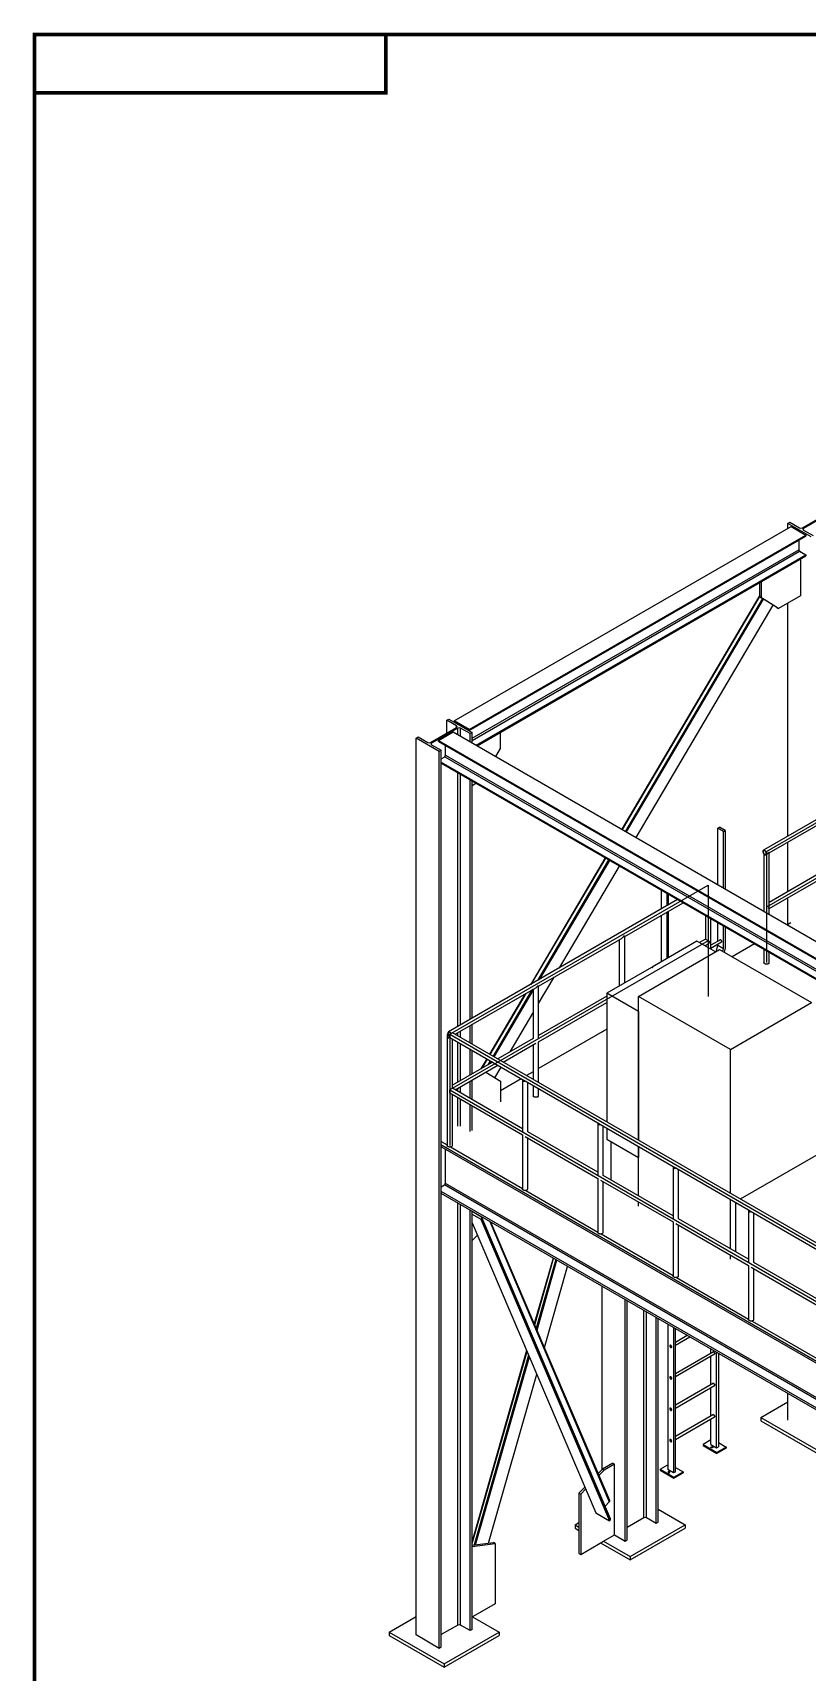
# Model space of a CAD drawing. Header units: inches. Extents: x 5 to 1254, y 17 to 852.
# Drawn here: x 39 to 278, y 346 to 852 of the extents above; entities that cross this region are included whole.
import ezdxf
from ezdxf.enums import TextEntityAlignment as Align

# ---------------------------------------------------------------- set-up
doc = ezdxf.new("R2010")
doc.units = ezdxf.units.IN
doc.header["$LTSCALE"] = 13.5
doc.header["$MEASUREMENT"] = 0
doc.layers.add('BORDER', color=7, linetype='Continuous')
doc.styles.add('BORDER2', font='ROMANS', dxfattribs={"width": 0.8, "height": 0.12})
doc.styles.add('ROMAND', font='romand.shx', dxfattribs={"height": 6.75})
doc.styles.add('ROMANS', font='romans.shx', dxfattribs={"height": 4.5})
doc.styles.add('USSLOGOBOLD', font='sanssb__.ttf')

# ---------------------------------------------------------------- blocks, each defined once
blk = doc.blocks.new('USS-GW_border')
at = {"layer": 'BORDER'}
blk.add_lwpolyline([(4.109, 23.645, 0.0313, 0.0313, 0), (4.109, 23.145, 0.0312, 0.0312, 0), (1.1, 23.145, 0, 0, 0)], format="xyseb", dxfattribs=at)
at = {"layer": 'BORDER', "const_width": 0.0309}
blk.add_lwpolyline([(1.1, 0.875), (34.636, 0.875), (34.636, 23.645), (1.1, 23.645), (1.1, 0.875)], dxfattribs=at)
at = {"layer": 'BORDER', "color": 4, "style": 'ROMAND', "flags": 8}
blk.add_attdef('UPPER_DWG_NO', text='', height=0.25, rotation=180, dxfattribs=at).set_placement((2.604, 23.395), align=Align.MIDDLE_CENTER)
at = {"layer": 'BORDER', "color": 4, "style": 'ROMANS', "width": 0.85, "flags": 8}
for tag, p in [('LINE_1', (29.668, 3.874)), ('LINE_2', (29.668, 3.568)), ('LINE_3', (29.668, 3.26)), ('LINE_4', (29.668, 2.953))]:
    blk.add_attdef(tag, p, '', height=0.188, dxfattribs=at)
at = {"layer": 'BORDER', "color": 6, "style": 'BORDER2', "flags": 12}
blk.add_attdef('PROJECT', text='', height=0.155, dxfattribs=at).set_placement((22.531, 2.741), align=Align.MIDDLE_LEFT)
at = {"layer": 'BORDER', "color": 3, "style": 'ROMANS', "width": 0.85}
for tag, p in [('7-LINE-TOP', (24.949, 2.761)), ('7-LINE', (24.949, 2.703)), ('7-LINE-BOT', (24.949, 2.642)), ('6-LINE-TOP', (24.949, 2.511)), ('6-LINE', (24.949, 2.453)), ('6-LINE-BOT', (24.949, 2.392)), ('5-LINE-TOP', (24.949, 2.261)), ('5-LINE', (24.949, 2.203)), ('5-LINE-BOT', (24.949, 2.142)), ('4-LINE-TOP', (24.949, 2.011)), ('4-LINE', (24.949, 1.953)), ('4-LINE-BOT', (24.949, 1.892)), ('3-LINE-TOP', (24.949, 1.761)), ('3-LINE', (24.949, 1.703)), ('3-LINE-BOT', (24.949, 1.642)), ('2-LINE-TOP', (24.949, 1.511)), ('2-LINE', (24.949, 1.453)), ('2-LINE-BOT', (24.949, 1.392)), ('1-LINE-TOP', (24.949, 1.261)), ('1-LINE', (24.949, 1.203)), ('1-LINE-BOT', (24.949, 1.142))]:
    blk.add_attdef(tag, p, '', height=0.0938, dxfattribs=at)
at = {"layer": 'BORDER', "color": 3, "style": 'ROMANS', "width": 0.674348}
for tag, p, p2 in [('7-DATE', (28.241, 2.703), (28.597, 2.703)), ('6-DATE', (28.241, 2.453), (28.597, 2.453)), ('5-DATE', (28.241, 2.203), (28.597, 2.203)), ('4-DATE', (28.241, 1.953), (28.597, 1.953)), ('3-DATE', (28.241, 1.703), (28.597, 1.703)), ('2-DATE', (28.241, 1.453), (28.597, 1.453)), ('1-DATE', (28.241, 1.203), (28.597, 1.203))]:
    blk.add_attdef(tag, text='', height=0.0938, dxfattribs=at).set_placement(p, p2, align=Align.FIT)
at = {"layer": 'BORDER', "color": 3, "style": 'ROMANS', "width": 0.85}
for tag, p in [('7-BY', (28.824, 2.75)), ('7-CHK', (29.261, 2.75)), ('6-BY', (28.824, 2.5)), ('6-CHK', (29.261, 2.5)), ('5-BY', (28.824, 2.25)), ('5-CHK', (29.261, 2.25)), ('4-BY', (28.824, 2)), ('4-CHK', (29.261, 2)), ('3-BY', (28.824, 1.75)), ('3-CHK', (29.261, 1.75)), ('2-BY', (28.824, 1.5)), ('2-CHK', (29.261, 1.5)), ('1-BY', (28.824, 1.25)), ('1-CHK', (29.261, 1.25))]:
    blk.add_attdef(tag, text='', height=0.0938, dxfattribs=at).set_placement(p, align=Align.MIDDLE_CENTER)
at = {"layer": 'BORDER', "color": 5, "style": 'USSLOGOBOLD', "width": 0.85}
blk.add_attdef('USS_FACILITY', (31.141, 2.482), '', height=0.259, dxfattribs=at)
at = {"layer": 'BORDER', "color": 6, "style": 'ROMANS', "width": 0.85, "flags": 8}
for tag, p in [('DRAWN', (29.949, 1.452)), ('CHECK', (31.699, 1.452)), ('SCALE', (33.828, 1.452)), ('PROJ', (31.073, 1.172)), ('JOB', (30.901, 0.922))]:
    blk.add_attdef(tag, text='', height=0.156, dxfattribs=at).set_placement(p, align=Align.CENTER)
at = {"layer": 'BORDER', "color": 6, "style": 'ROMANS', "flags": 8}
for tag, width, p, p2 in [('DDATE', 1.134638, (30.427, 1.452), (31.212, 1.452)), ('CDATE', 1.112721, (32.177, 1.452), (32.947, 1.452)), ('SCALEFIT', 1.513739, (33.059, 1.453), (34.591, 1.453))]:
    blk.add_attdef(tag, text='', height=0.156, dxfattribs=dict(at, width=width)).set_placement(p, p2, align=Align.FIT)
at = {"layer": 'BORDER', "color": 4, "style": 'ROMAND', "flags": 8}
blk.add_attdef('LOWER_DWG_NO', text='', height=0.25, dxfattribs=at).set_placement((33.141, 1.125), align=Align.MIDDLE_CENTER)
at = {"layer": 'BORDER', "color": 6, "style": 'ROMANS', "width": 0.85, "flags": 8}
blk.add_attdef('DIV', text='', height=0.188, dxfattribs=at).set_placement((34.574, 0.687), align=Align.MIDDLE_CENTER)

msp = doc.modelspace()

# ---------------------------------------------------------------- linework, layer by layer
at = {"color": 7, "linetype": 'Continuous', "lineweight": 25}
for p, q in [((276.46, 699.06), (284.52, 703.71)), ((284.88, 703.5), (276.82, 698.85)), ((169.06, 639.5), (272.96, 699.48)), ((272.03, 700.43), (272.63, 700.78)), ((279.19, 696.29), (272.03, 700.43)), ((272.03, 698.94), (272.03, 700.43)), ((272.63, 700.78), (275.61, 699.06)), ((272.96, 699.48), (277.55, 696.83)), ((276.82, 698.36), (276.82, 698.85)), ((276.82, 698.36), (279.79, 696.64)), ((173.65, 636.85), (277.55, 696.83)), ((173.65, 636.52), (277.55, 696.5)), ((275.34, 695.23), (275.34, 692.28)), ((277.55, 696.83), (277.55, 696.5)), ((174.58, 634.12), (275.34, 692.28)), ((174.58, 633.47), (275.62, 691.8)), ((175.86, 631.98), (277.55, 690.68)), ((176.14, 631.81), (277.55, 690.36)), ((275.44, 691.98), (275.87, 691.73)), ((275.62, 691.8), (277.55, 690.68)), ((275.8, 691.69), (275.87, 691.73)), ((275.87, 691.73), (275.87, 691.65)), ((275.87, 689.39), (275.87, 678.06)), ((277.55, 690.68), (277.55, 690.36)), ((263.32, 678.32), (220.78, 606.05)), ((220.96, 605.94), (263.32, 677.91)), ((263.32, 677.75), (263.32, 682.14)), ((263.85, 677.44), (263.85, 682.45)), ((275.87, 678.06), (269.15, 674.18)), ((264.14, 677.24), (221.86, 605.42)), ((222.05, 605.31), (264.32, 677.13)), ((222.22, 605.21), (264.5, 677.03)), ((225.22, 603.48), (267.45, 675.21)), ((263.32, 677.75), (263.85, 677.44)), ((268.62, 674.48), (263.32, 677.75)), ((269.15, 674.18), (263.85, 677.44)), ((268.62, 674.48), (269.15, 674.18)), ((272.03, 603.98), (272.03, 675.84)), ((161.73, 632.83), (169.79, 637.48)), ((166.81, 639.69), (167.42, 640.04)), ((169.79, 637.97), (166.81, 639.69)), ((166.81, 635.76), (166.81, 639.69)), ((167.42, 640.04), (174.58, 635.91)), ((173.65, 636.85), (169.06, 639.5)), ((169.06, 639.5), (169.06, 639.18)), ((169.06, 639.18), (170.98, 638.06)), ((169.79, 637.48), (169.79, 637.97)), ((171.65, 637.6), (171.72, 637.64)), ((171.72, 637.64), (173.65, 636.52)), ((157.3, 634.2), (157.9, 634.55)), ((157.3, 357.46), (157.3, 634.2)), ((164.46, 630.06), (157.3, 634.2)), ((157.9, 634.55), (160.88, 632.83)), ((170.15, 637.27), (162.09, 632.62)), ((162.09, 632.13), (162.09, 632.62)), ((164.18, 633.42), (168.77, 636.07)), ((164.18, 633.09), (164.18, 633.42)), ((164.18, 633.42), (426.15, 482.18)), ((164.18, 633.09), (426.15, 481.86)), ((168.77, 636.07), (430.75, 484.83)), ((170.15, 635.27), (170.15, 637.27)), ((173.98, 635.56), (171, 637.27)), ((171, 634.78), (171, 637.27)), ((173.65, 636.52), (173.65, 636.85)), ((174.58, 635.91), (173.98, 635.56)), ((173.98, 633.06), (173.98, 635.56)), ((174.58, 632.71), (174.58, 635.91)), ((183.29, 630.93), (183.29, 635.94)), ((162.09, 632.13), (165.07, 630.41)), ((165.07, 630.41), (164.46, 630.06)), ((164.46, 353.33), (164.46, 630.06)), ((165.07, 353.68), (165.07, 630.41)), ((165.07, 627.78), (166.11, 628.38)), ((166.11, 628.38), (420.34, 481.61)), ((166.39, 628.87), (166.39, 631.82)), ((166.39, 628.87), (420.34, 482.27)), ((181.9, 628.49), (183.29, 630.93)), ((165.07, 626.76), (420.34, 479.39)), ((165.07, 626.43), (420.34, 479.06)), ((170.15, 545.17), (170.15, 623.49)), ((171, 545.66), (171, 623)), ((308.96, 625.3), (264.43, 599.59)), ((173.98, 547.38), (173.98, 621.29)), ((174.58, 547.72), (174.58, 620.94)), ((174.58, 619.58), (175.76, 620.26)), ((266.26, 598.73), (289.42, 612.1)), ((250.38, 606.39), (250.89, 606.69)), ((252.15, 605.37), (250.38, 606.39)), ((250.38, 588.96), (250.38, 606.39)), ((252.66, 605.67), (250.89, 606.69)), ((252.15, 605.37), (252.66, 605.67)), ((252.15, 587.94), (252.15, 605.37)), ((252.66, 605.67), (252.66, 587.64)), ((272.03, 586.83), (272.03, 602.06)), ((215.6, 597.26), (192.56, 558.1)), ((192.93, 558.31), (215.79, 597.15)), ((264.6, 598.4), (264.6, 580.75)), ((264.6, 598.4), (264.6, 580.75)), ((265.26, 598.15), (265.43, 598.25)), ((266.26, 582.54), (266.26, 598.73)), ((266.26, 582.54), (266.26, 598.73)), ((216.69, 596.63), (194.76, 559.37)), ((195.13, 559.59), (216.87, 596.52)), ((195.49, 559.8), (217.05, 596.42)), ((201.58, 563.31), (220.05, 594.69)), ((288.59, 596.39), (266.26, 583.5)), ((266.26, 581.58), (289.42, 594.95)), ((232.86, 587.29), (232.86, 581.37)), ((237.99, 584.33), (167.27, 543.5)), ((221.65, 572.98), (239.65, 583.37)), ((234.63, 586.27), (234.63, 582.39)), ((235.14, 582.68), (235.14, 585.98)), ((272.03, 576.61), (272.03, 584.91)), ((232.86, 579.45), (232.86, 565.12)), ((234.63, 580.47), (234.63, 566.15)), ((235.14, 566.44), (235.14, 580.77)), ((246.56, 579.38), (246.56, 572.13)), ((248.22, 569.06), (248.22, 578.42)), ((250.38, 571.51), (250.38, 577.18)), ((266.26, 579.79), (266.26, 581.58)), ((266.26, 579.79), (266.26, 581.58)), ((272.92, 577.13), (271.9, 576.54)), ((195.08, 557.64), (220.82, 572.5)), ((219.99, 572.02), (219.99, 557.7)), ((221.65, 558.66), (221.65, 572.98)), ((246.56, 572.13), (244.74, 571.08)), ((251.16, 571.96), (248.22, 570.27)), ((252.15, 569.19), (252.15, 576.16)), ((252.66, 575.86), (252.66, 569.44)), ((225.86, 554.49), (250.91, 568.96)), ((243.95, 571.53), (230.1, 563.53)), ((249.66, 568.23), (243.95, 571.53)), ((246.4, 570.12), (247.39, 570.69)), ((246.56, 570.21), (246.56, 570.02)), ((248.22, 569.4), (251.53, 571.31)), ((249.86, 568.35), (250.38, 570.21)), ((250.38, 570.21), (250.38, 570.65)), ((252.15, 569.19), (250.38, 570.21)), ((250.91, 568.96), (279.31, 552.57)), ((251.92, 568.38), (252.15, 569.19)), ((252.66, 569.44), (252.31, 568.15)), ((261.7, 570.65), (254.84, 566.69)), ((264.6, 568.97), (264.6, 564.92)), ((264.6, 568.97), (264.6, 564.92)), ((266.26, 564.92), (266.26, 568.01)), ((266.26, 564.92), (266.26, 568.01)), ((229.96, 563.45), (216.11, 555.46)), ((230.24, 563.29), (229.96, 563.45)), ((230.38, 563.37), (230.1, 563.53)), ((230.1, 563.53), (230.1, 563.37)), ((230.24, 563.29), (230.38, 563.37)), ((169.34, 542.78), (194.25, 557.16)), ((193.05, 556.47), (181.03, 536.04)), ((181.21, 535.93), (193.42, 556.68)), ((193.42, 556.68), (193.42, 541.45)), ((195.08, 552.27), (199.87, 560.41)), ((195.08, 541.45), (195.08, 557.64)), ((190.85, 555.2), (179.94, 536.67)), ((180.12, 536.56), (191.22, 555.41)), ((181.39, 535.83), (193.42, 556.28)), ((216.11, 554.55), (195.08, 542.41)), ((195.08, 540.5), (216.11, 552.64)), ((225.86, 549.83), (216.11, 555.46)), ((216.11, 555.46), (216.11, 515.78)), ((254.25, 538.1), (225.86, 554.49)), ((225.86, 510.16), (225.86, 554.49)), ((254.25, 538.1), (279.31, 552.57)), ((186.29, 537.34), (193.42, 549.45)), ((225.86, 549.83), (225.86, 510.16)), ((166.85, 542.3), (166.85, 508.49)), ((166.85, 542.3), (166.85, 508.49)), ((167.68, 541.83), (167.68, 542.78)), ((167.68, 541.83), (190.11, 528.88)), ((420.34, 397.88), (168.51, 543.26)), ((168.51, 526.12), (168.51, 541.35)), ((168.51, 526.12), (168.51, 541.35)), ((170.15, 542.32), (170.15, 543.25)), ((171, 541.83), (171, 543.74)), ((173.98, 540.11), (173.98, 545.46)), ((174.58, 539.76), (174.58, 545.81)), ((193.42, 541.45), (182.53, 535.17)), ((216.11, 544.33), (195.08, 532.19)), ((214.66, 543.51), (215.27, 543.86)), ((214.68, 543.5), (214.66, 543.51)), ((214.66, 543.49), (214.66, 543.51)), ((215.27, 543.86), (215.28, 543.85)), ((170.15, 528.02), (170.15, 540.4)), ((171, 528.51), (171, 539.91)), ((173.98, 530.23), (173.98, 538.19)), ((174.58, 530.58), (174.58, 537.84)), ((184.19, 534.21), (194.25, 540.02)), ((193.42, 539.54), (193.42, 528.88)), ((195.08, 527.92), (195.08, 540.5)), ((254.25, 493.77), (254.25, 538.1)), ((180.87, 534.21), (168.51, 527.07)), ((169.34, 525.64), (182.53, 533.25)), ((179.1, 535.24), (177.27, 532.13)), ((177.64, 532.34), (179.28, 535.13)), ((180.18, 534.61), (179.47, 533.4)), ((179.84, 533.61), (180.37, 534.5)), ((180.2, 533.82), (180.54, 534.4)), ((181.59, 529.35), (183.54, 532.67)), ((184.39, 534.1), (184.58, 534.43)), ((193.42, 531.23), (191.39, 530.06)), ((190.11, 513.65), (168.51, 526.12)), ((170.15, 525.17), (170.15, 526.1)), ((171, 524.68), (171, 526.59)), ((173.98, 522.96), (173.98, 528.31)), ((174.58, 522.61), (174.58, 528.66)), ((178.78, 531.08), (183.29, 528.3)), ((189.73, 529.1), (183.29, 525.38)), ((183.29, 528.3), (183.29, 521.98)), ((190.11, 528.88), (190.11, 512.69)), ((190.11, 528.88), (190.94, 528.4)), ((190.94, 528.4), (213.36, 515.45)), ((191.77, 512.69), (191.77, 527.92)), ((193.42, 526.97), (193.42, 523.83)), ((167.68, 524.68), (167.68, 525.64)), ((167.68, 524.68), (190.11, 511.73)), ((168.51, 508.49), (168.51, 524.2)), ((168.51, 508.49), (168.51, 524.2)), ((170.15, 514.49), (170.15, 523.25)), ((171, 514.49), (171, 522.76)), ((173.98, 512.77), (173.98, 521.04)), ((195.08, 523.83), (195.08, 526.01)), ((174.58, 513.12), (174.58, 520.7)), ((190.11, 511.73), (190.11, 495.06)), ((190.94, 511.25), (213.36, 498.31)), ((213.36, 500.22), (191.77, 512.69)), ((213.36, 515.45), (213.36, 499.27)), ((213.36, 515.45), (214.19, 514.97)), ((214.19, 514.97), (236.62, 502.03)), ((215.02, 499.27), (215.02, 514.5)), ((216.11, 513.87), (216.11, 510.45)), ((165.07, 509.67), (166.85, 508.64)), ((165.07, 508.65), (420.34, 361.29)), ((420.34, 361.29), (165.07, 508.65)), ((420.34, 360.67), (165.07, 508.04)), ((166.32, 496.8), (166.32, 507.32)), ((167.92, 508.03), (190.11, 495.22)), ((191.77, 495.06), (191.77, 510.77)), ((216.11, 510.45), (225.86, 504.83)), ((217.51, 497.83), (217.51, 509.65)), ((225.86, 508.24), (225.86, 504.83)), ((225.86, 493.01), (225.86, 508.24)), ((257.34, 491.98), (284, 507.37)), ((236.62, 502.03), (236.62, 485.84)), ((236.62, 502.03), (237.45, 501.55)), ((237.45, 501.55), (259.87, 488.6)), ((238.28, 485.84), (238.28, 501.07)), ((165.07, 495.76), (166.03, 496.31)), ((420.34, 349.5), (166.03, 496.31)), ((420.34, 350.16), (166.32, 496.8)), ((213.36, 498.31), (213.36, 481.64)), ((214.19, 497.83), (236.62, 484.88)), ((236.62, 486.8), (215.02, 499.27)), ((215.02, 481.64), (215.02, 497.35)), ((420.34, 346.91), (165.07, 494.28)), ((420.34, 346.3), (165.07, 493.67)), ((170.15, 360.54), (170.15, 490.74)), ((191.17, 494.6), (213.36, 481.79)), ((225.86, 489.77), (225.86, 491.09)), ((254.25, 476.62), (254.25, 491.85)), ((255.92, 475.65), (255.92, 490.89)), ((171, 360.54), (171, 490.25)), ((173.98, 358.82), (173.98, 488.53)), ((174.58, 359.17), (174.58, 488.18)), ((177.45, 486.42), (174.58, 488.08)), ((174.58, 487.28), (177.31, 485.71)), ((177.31, 485.71), (177.47, 485.88)), ((177.31, 485.71), (217.01, 392.7)), ((177.47, 485.88), (217.17, 392.87)), ((217.28, 393.27), (177.58, 486.28)), ((259.87, 473.37), (238.28, 485.84)), ((259.87, 488.6), (259.87, 472.42)), ((259.87, 488.6), (260.7, 488.12)), ((260.7, 488.12), (283.13, 475.18)), ((261.53, 472.42), (261.53, 487.65)), ((174.58, 484.6), (212.77, 395.15)), ((174.58, 479.16), (176.19, 480.82)), ((180, 485.05), (216.91, 398.59)), ((217.02, 398.99), (180.37, 484.84)), ((214.43, 481.18), (236.62, 468.37)), ((236.62, 484.88), (236.62, 468.21)), ((237.45, 484.4), (259.87, 471.46)), ((238.28, 468.21), (238.28, 483.92)), ((199.56, 473.76), (193.76, 453.47)), ((193.88, 453.19), (199.73, 473.66)), ((200.41, 473.27), (194.35, 452.08)), ((194.48, 451.8), (200.59, 473.17)), ((194.6, 451.51), (200.76, 473.06)), ((196.88, 446.16), (204.03, 471.18)), ((254.25, 473.38), (254.25, 474.7)), ((259.87, 471.46), (259.87, 454.79)), ((260.7, 470.98), (283.13, 458.03)), ((283.13, 459.95), (261.53, 472.42)), ((261.53, 454.79), (261.53, 470.5)), ((237.68, 467.75), (259.87, 454.94)), ((214.66, 408.53), (214.66, 465.04)), ((221.83, 386.44), (221.83, 460.9)), ((222.43, 386.79), (222.43, 460.56)), ((227.51, 393.66), (227.51, 457.62)), ((228.36, 393.66), (228.36, 457.13)), ((231.34, 391.94), (231.34, 455.41)), ((231.94, 392.29), (231.94, 455.06)), ((234.98, 453.31), (234.98, 408.55)), ((236.75, 452.29), (236.75, 407.53)), ((237.28, 407.83), (237.28, 451.98)), ((260.94, 454.33), (283.13, 441.52)), ((191.4, 445.21), (174.58, 386.4)), ((235.76, 446.84), (235.68, 446.8)), ((236.05, 446.15), (236.13, 446.19)), ((240.97, 449.85), (237.28, 447.72)), ((237.28, 446.86), (241.72, 449.42)), ((248.24, 444.36), (248.24, 445.66)), ((174.58, 385.7), (191.52, 444.93)), ((191.99, 443.82), (175.24, 385.24)), ((175.45, 385.27), (192.11, 443.53)), ((175.66, 385.29), (192.24, 443.25)), ((249.02, 444.81), (237.28, 438.04)), ((237.28, 437.17), (249.39, 444.16)), ((248.24, 434.68), (248.24, 443.5)), ((250.01, 415.18), (250.01, 444.63)), ((250.54, 444.33), (250.54, 415.49)), ((179.62, 385.79), (194.52, 437.9)), ((235.76, 437.16), (235.68, 437.11)), ((236.05, 436.46), (236.13, 436.51)), ((249.02, 435.12), (237.28, 428.35)), ((237.28, 427.48), (249.39, 434.47)), ((248.24, 424.99), (248.24, 433.81)), ((272.03, 423.69), (272.03, 431.92)), ((235.76, 427.47), (235.68, 427.43)), ((236.05, 426.78), (236.13, 426.82)), ((249.02, 425.44), (237.28, 418.66)), ((263.7, 424.55), (272.03, 429.36)), ((237.28, 417.8), (249.39, 424.79)), ((248.24, 416.2), (248.24, 424.13)), ((263.7, 424.55), (263.7, 423.53)), ((263.7, 424.55), (280.67, 414.75)), ((263.7, 423.53), (280.67, 413.73)), ((235.76, 417.78), (235.68, 417.74)), ((236.05, 417.09), (236.13, 417.14)), ((248.24, 417.63), (245.85, 416.25)), ((245.85, 416.25), (245.85, 415.94)), ((245.85, 416.25), (250.1, 413.8)), ((245.85, 415.94), (250.1, 413.5)), ((248.24, 416.2), (250.01, 415.18)), ((250.01, 415.18), (250.54, 415.49)), ((252.93, 415.43), (250.1, 413.8)), ((252.93, 415.13), (250.1, 413.5)), ((250.54, 416.81), (252.93, 415.43)), ((252.93, 415.43), (252.93, 415.13)), ((217.98, 410.51), (214.8, 408.67)), ((218.51, 410.2), (215.33, 408.36)), ((217.98, 410.51), (218.51, 410.2)), ((218.51, 388.36), (218.51, 410.2)), ((232.6, 408.6), (234.98, 409.97)), ((250.1, 413.8), (250.1, 413.5)), ((214.8, 408.67), (213.47, 407.3)), ((215.33, 408.36), (213.72, 406.71)), ((214.8, 408.67), (215.33, 408.36)), ((232.6, 408.6), (236.84, 406.15)), ((232.6, 408.6), (232.6, 408.29)), ((232.6, 408.29), (236.84, 405.84)), ((236.75, 407.53), (234.98, 408.55)), ((237.28, 407.83), (236.75, 407.53)), ((236.84, 406.15), (239.67, 407.78)), ((236.84, 405.84), (239.67, 407.47)), ((236.84, 406.15), (236.84, 405.84)), ((237.28, 409.16), (239.67, 407.78)), ((239.67, 407.78), (239.67, 407.47)), ((209.37, 403.1), (207.55, 401.22)), ((207.55, 401.22), (208.08, 400.91)), ((207.55, 401.22), (207.55, 382.64)), ((209.63, 402.51), (208.08, 400.91)), ((208.08, 400.91), (208.08, 382.34)), ((212.77, 395.15), (217.01, 392.7)), ((215.59, 397.22), (216.91, 398.59)), ((231.94, 396.24), (240.27, 391.43)), ((206.33, 391.43), (207.55, 392.14)), ((206.33, 391.43), (206.33, 390.41)), ((206.33, 391.43), (207.55, 390.73)), ((206.33, 390.41), (207.55, 389.71)), ((217.01, 392.7), (217.17, 392.87)), ((222.43, 390.72), (227.51, 393.66)), ((223.3, 381.64), (240.27, 391.43)), ((223.3, 380.62), (240.27, 390.41)), ((228.36, 393.66), (231.34, 391.94)), ((231.34, 391.94), (231.94, 392.29)), ((240.27, 391.43), (240.27, 390.41)), ((174.58, 385.16), (181.16, 385.99)), ((174.58, 384.78), (181.69, 385.68)), ((181.69, 385.68), (181.16, 385.99)), ((181.69, 385.68), (181.69, 367.11)), ((208.08, 382.34), (215.08, 386.38)), ((214.2, 385.87), (223.3, 380.62)), ((215.08, 386.38), (218.51, 388.36)), ((215.08, 386.38), (223.3, 381.64)), ((218.51, 388.36), (221.83, 386.44)), ((221.83, 386.44), (222.43, 386.79)), ((207.55, 382.64), (208.08, 382.34)), ((223.3, 381.64), (223.3, 380.62)), ((181.69, 367.11), (174.69, 363.06)), ((148.97, 358.32), (157.3, 363.13)), ((170.15, 360.54), (165.07, 357.61)), ((173.98, 358.82), (171, 360.54)), ((174.58, 359.17), (173.98, 358.82)), ((174.69, 363.06), (174.58, 363)), ((174.69, 363.06), (182.91, 358.32)), ((148.97, 358.32), (148.97, 357.3)), ((148.97, 358.32), (165.94, 348.52)), ((148.97, 357.3), (165.94, 347.5)), ((164.46, 353.33), (157.3, 357.46)), ((165.94, 348.52), (182.91, 358.32)), ((165.94, 347.5), (182.91, 357.3)), ((182.91, 358.32), (182.91, 357.3)), ((165.07, 353.68), (164.46, 353.33)), ((165.94, 348.52), (165.94, 347.5))]:
    msp.add_line(p, q, dxfattribs=at)
at = {"color": 7, "linetype": 'Continuous'}
for p, q in [((265.43, 599.21), (337.4, 640.76)), ((337.4, 623.61), (265.43, 582.06)), ((265.43, 599.21), (265.43, 564.92)), ((167.68, 542.78), (247.39, 588.8)), ((247.39, 588.8), (247.39, 554.5)), ((247.39, 571.65), (167.68, 525.64)), ((167.68, 542.78), (423.56, 395.07)), ((167.68, 542.78), (167.68, 508.49)), ((167.68, 525.64), (423.56, 377.92))]:
    msp.add_line(p, q, dxfattribs=at)
at = {"color": 7, "linetype": 'Continuous', "lineweight": 25, "flags": 128}
for points in [[(264.84, 598.19), (264.92, 598.16), (264.99, 598.13), (265.07, 598.12), (265.13, 598.12), (265.2, 598.13), (265.26, 598.15), (265.31, 598.19), (265.35, 598.24), (265.38, 598.3), (265.41, 598.37), (265.42, 598.45), (265.43, 598.53), (265.42, 598.62), (265.41, 598.72), (265.38, 598.82), (265.35, 598.92), (265.31, 599.02), (265.26, 599.11), (265.2, 599.2), (265.13, 599.29), (265.07, 599.37), (264.99, 599.44), (264.92, 599.5), (264.84, 599.55), (264.76, 599.59), (264.69, 599.61), (264.62, 599.63), (264.55, 599.63), (264.48, 599.62), (264.43, 599.59), (264.38, 599.55), (264.33, 599.5), (264.3, 599.44), (264.27, 599.37), (264.26, 599.3), (264.25, 599.21), (264.26, 599.12), (264.27, 599.02), (264.3, 598.93), (264.33, 598.83), (264.38, 598.73), (264.43, 598.63), (264.48, 598.54), (264.55, 598.45), (264.62, 598.38), (264.69, 598.3), (264.76, 598.24), (264.84, 598.19)], [(264.84, 598.31), (264.91, 598.27), (264.98, 598.25), (265.04, 598.24), (265.1, 598.25), (265.16, 598.26), (265.21, 598.29), (265.25, 598.33), (265.28, 598.38), (265.31, 598.44), (265.32, 598.51), (265.33, 598.59), (265.32, 598.67), (265.31, 598.76), (265.28, 598.85), (265.25, 598.94), (265.21, 599.03), (265.16, 599.11), (265.1, 599.19), (265.04, 599.27), (264.98, 599.33), (264.91, 599.39), (264.84, 599.43), (264.77, 599.47), (264.7, 599.49), (264.64, 599.5), (264.58, 599.5), (264.52, 599.48), (264.47, 599.45), (264.43, 599.41), (264.4, 599.36), (264.37, 599.3), (264.36, 599.23), (264.35, 599.15), (264.36, 599.07), (264.37, 598.98), (264.4, 598.89), (264.43, 598.8), (264.47, 598.72), (264.52, 598.63), (264.58, 598.55), (264.64, 598.48), (264.7, 598.41), (264.77, 598.35), (264.84, 598.31)], [(251.26, 571.92), (251.32, 571.88), (251.37, 571.84), (251.42, 571.78), (251.46, 571.72), (251.49, 571.66), (251.52, 571.59), (251.54, 571.52), (251.55, 571.45), (251.55, 571.39), (251.54, 571.34), (251.52, 571.29), (251.49, 571.26), (251.46, 571.23), (251.42, 571.22), (251.37, 571.22)], [(266.01, 564.58), (265.93, 564.54), (265.84, 564.5), (265.75, 564.47), (265.64, 564.45), (265.54, 564.44), (265.43, 564.44), (265.32, 564.44), (265.21, 564.45), (265.11, 564.47), (265.01, 564.5), (264.92, 564.54), (264.84, 564.58), (264.77, 564.62), (264.71, 564.68), (264.66, 564.73), (264.63, 564.79), (264.6, 564.85), (264.6, 564.92)], [(266.01, 564.58), (265.93, 564.54), (265.84, 564.5), (265.75, 564.47), (265.64, 564.45), (265.54, 564.44), (265.43, 564.44), (265.32, 564.44), (265.21, 564.45), (265.11, 564.47), (265.01, 564.5), (264.92, 564.54), (264.84, 564.58), (264.77, 564.62), (264.71, 564.68), (264.66, 564.73), (264.63, 564.79), (264.6, 564.85), (264.6, 564.92)], [(168.1, 543.02), (168.04, 543.11), (167.98, 543.2), (167.91, 543.28), (167.83, 543.35), (167.76, 543.41), (167.68, 543.46), (167.61, 543.5), (167.53, 543.53), (167.46, 543.54), (167.39, 543.54), (167.33, 543.53), (167.27, 543.5), (167.22, 543.46), (167.17, 543.42), (167.14, 543.36), (167.12, 543.29), (167.1, 543.21), (167.1, 543.12), (167.1, 543.03), (167.12, 542.94), (167.14, 542.84), (167.17, 542.74), (167.22, 542.64), (167.27, 542.54), (167.33, 542.45), (167.39, 542.37), (167.46, 542.29), (167.53, 542.22), (167.61, 542.16), (167.68, 542.11)], [(168.03, 542.98), (168, 543.02), (167.95, 543.11), (167.89, 543.18), (167.82, 543.24), (167.75, 543.3), (167.68, 543.35), (167.61, 543.38), (167.55, 543.4), (167.48, 543.41), (167.42, 543.41), (167.36, 543.39), (167.31, 543.37), (167.27, 543.33), (167.24, 543.27), (167.21, 543.21), (167.2, 543.14), (167.2, 543.07), (167.2, 542.98), (167.21, 542.9), (167.24, 542.81), (167.27, 542.72), (167.31, 542.63), (167.36, 542.54), (167.42, 542.46), (167.48, 542.39), (167.55, 542.32), (167.61, 542.27), (167.68, 542.22)], [(194.84, 523.49), (194.76, 523.45), (194.67, 523.41), (194.57, 523.38), (194.47, 523.36), (194.36, 523.35), (194.25, 523.35), (194.14, 523.35), (194.04, 523.36), (193.94, 523.38), (193.84, 523.41), (193.75, 523.45), (193.67, 523.49), (193.59, 523.54), (193.53, 523.59), (193.49, 523.64), (193.45, 523.7), (193.43, 523.76), (193.42, 523.83)], [(168.27, 508.15), (168.19, 508.11), (168.1, 508.07), (168, 508.05), (167.9, 508.03), (167.79, 508.01), (167.68, 508.01), (167.57, 508.01), (167.47, 508.03), (167.37, 508.05), (167.27, 508.07), (167.18, 508.11), (167.1, 508.15), (167.02, 508.2), (166.96, 508.25), (166.92, 508.31), (166.88, 508.36), (166.86, 508.43), (166.85, 508.49)], [(168.27, 508.15), (168.19, 508.11), (168.1, 508.07), (168, 508.05), (167.9, 508.03), (167.79, 508.01), (167.68, 508.01), (167.57, 508.01), (167.47, 508.03), (167.37, 508.05), (167.27, 508.07), (167.18, 508.11), (167.1, 508.15), (167.02, 508.2), (166.96, 508.25), (166.92, 508.31), (166.88, 508.36), (166.86, 508.43), (166.85, 508.49)], [(191.53, 494.72), (191.44, 494.68), (191.35, 494.65), (191.26, 494.62), (191.15, 494.6), (191.05, 494.59), (190.94, 494.58), (190.83, 494.59), (190.72, 494.6), (190.62, 494.62), (190.52, 494.65), (190.43, 494.68), (190.35, 494.72), (190.28, 494.77), (190.22, 494.82), (190.17, 494.88), (190.14, 494.94), (190.12, 495), (190.11, 495.06)], [(214.78, 481.3), (214.7, 481.26), (214.61, 481.22), (214.51, 481.2), (214.41, 481.18), (214.3, 481.16), (214.19, 481.16), (214.09, 481.16), (213.98, 481.18), (213.88, 481.2), (213.78, 481.22), (213.69, 481.26), (213.61, 481.3), (213.54, 481.35), (213.48, 481.4), (213.43, 481.46), (213.39, 481.51), (213.37, 481.58), (213.36, 481.64)], [(238.04, 467.87), (237.95, 467.83), (237.86, 467.8), (237.77, 467.77), (237.66, 467.75), (237.56, 467.74), (237.45, 467.73), (237.34, 467.74), (237.23, 467.75), (237.13, 467.77), (237.03, 467.8), (236.94, 467.83), (236.86, 467.87), (236.79, 467.92), (236.73, 467.97), (236.68, 468.03), (236.65, 468.09), (236.63, 468.15), (236.62, 468.21)], [(261.29, 454.45), (261.21, 454.41), (261.12, 454.37), (261.02, 454.35), (260.92, 454.33), (260.81, 454.31), (260.7, 454.31), (260.6, 454.31), (260.49, 454.33), (260.39, 454.35), (260.29, 454.37), (260.2, 454.41), (260.12, 454.45), (260.05, 454.5), (259.99, 454.55), (259.94, 454.61), (259.9, 454.66), (259.88, 454.73), (259.87, 454.79)], [(236.15, 446.31), (236.15, 446.37), (236.13, 446.44), (236.11, 446.51), (236.08, 446.57), (236.04, 446.64), (235.99, 446.69), (235.95, 446.75), (235.89, 446.79), (235.84, 446.82), (235.79, 446.84), (235.74, 446.84), (235.69, 446.84), (235.65, 446.82), (235.62, 446.79), (235.6, 446.75), (235.58, 446.7), (235.58, 446.64), (235.58, 446.57), (235.6, 446.51), (235.62, 446.44), (235.65, 446.37), (235.69, 446.31), (235.74, 446.25), (235.79, 446.2), (235.84, 446.16), (235.89, 446.13), (235.95, 446.11), (235.99, 446.1), (236.04, 446.11), (236.08, 446.13), (236.11, 446.16), (236.13, 446.2), (236.15, 446.25), (236.15, 446.31)], [(236.13, 446.32), (236.13, 446.38), (236.11, 446.45), (236.09, 446.51), (236.05, 446.58), (236.01, 446.64), (235.97, 446.7), (235.92, 446.74), (235.87, 446.78), (235.81, 446.8), (235.76, 446.81), (235.72, 446.81), (235.68, 446.8), (235.65, 446.77), (235.62, 446.73), (235.61, 446.68), (235.6, 446.62), (235.61, 446.56), (235.62, 446.5), (235.65, 446.43), (235.68, 446.36), (235.72, 446.3), (235.76, 446.25), (235.81, 446.2), (235.87, 446.17), (235.92, 446.14), (235.97, 446.13), (236.01, 446.13), (236.05, 446.15), (236.09, 446.17), (236.11, 446.21), (236.13, 446.26), (236.13, 446.32)], [(248.86, 444.72), (248.88, 444.76), (248.91, 444.79), (248.95, 444.8), (249, 444.81), (249.05, 444.8), (249.1, 444.79), (249.15, 444.76), (249.2, 444.71), (249.25, 444.66), (249.3, 444.6), (249.34, 444.54), (249.37, 444.47), (249.39, 444.41), (249.41, 444.34), (249.41, 444.27), (249.41, 444.22), (249.39, 444.17), (249.37, 444.12), (249.34, 444.09), (249.3, 444.08), (249.25, 444.07), (249.23, 444.07)], [(236.15, 436.62), (236.15, 436.68), (236.13, 436.75), (236.11, 436.82), (236.08, 436.89), (236.04, 436.95), (235.99, 437.01), (235.95, 437.06), (235.89, 437.1), (235.84, 437.13), (235.79, 437.15), (235.74, 437.16), (235.69, 437.15), (235.65, 437.13), (235.62, 437.1), (235.6, 437.06), (235.58, 437.01), (235.58, 436.95), (235.58, 436.89), (235.6, 436.82), (235.62, 436.75), (235.65, 436.69), (235.69, 436.62), (235.74, 436.56), (235.79, 436.51), (235.84, 436.47), (235.89, 436.44), (235.95, 436.42), (235.99, 436.42), (236.04, 436.42), (236.08, 436.44), (236.11, 436.47), (236.13, 436.51), (236.15, 436.56), (236.15, 436.62)], [(236.13, 436.63), (236.13, 436.7), (236.11, 436.76), (236.09, 436.83), (236.05, 436.89), (236.01, 436.96), (235.97, 437.01), (235.92, 437.06), (235.87, 437.09), (235.81, 437.12), (235.76, 437.13), (235.72, 437.13), (235.68, 437.11), (235.65, 437.08), (235.62, 437.04), (235.61, 437), (235.6, 436.94), (235.61, 436.88), (235.62, 436.81), (235.65, 436.74), (235.68, 436.68), (235.72, 436.62), (235.76, 436.56), (235.81, 436.52), (235.87, 436.48), (235.92, 436.46), (235.97, 436.44), (236.01, 436.45), (236.05, 436.46), (236.09, 436.49), (236.11, 436.53), (236.13, 436.58), (236.13, 436.63)], [(248.86, 435.03), (248.88, 435.07), (248.91, 435.1), (248.95, 435.12), (249, 435.13), (249.05, 435.12), (249.1, 435.1), (249.15, 435.07), (249.2, 435.03), (249.25, 434.98), (249.3, 434.92), (249.34, 434.86), (249.37, 434.79), (249.39, 434.72), (249.41, 434.65), (249.41, 434.59), (249.41, 434.53), (249.39, 434.48), (249.37, 434.44), (249.34, 434.41), (249.3, 434.39), (249.25, 434.38), (249.23, 434.38)], [(236.15, 426.93), (236.15, 427), (236.13, 427.07), (236.11, 427.13), (236.08, 427.2), (236.04, 427.27), (235.99, 427.32), (235.95, 427.37), (235.89, 427.42), (235.84, 427.45), (235.79, 427.47), (235.74, 427.47), (235.69, 427.47), (235.65, 427.45), (235.62, 427.42), (235.6, 427.38), (235.58, 427.32), (235.58, 427.27), (235.58, 427.2), (235.6, 427.14), (235.62, 427.07), (235.65, 427), (235.69, 426.94), (235.74, 426.88), (235.79, 426.83), (235.84, 426.79), (235.89, 426.75), (235.95, 426.74), (235.99, 426.73), (236.04, 426.74), (236.08, 426.75), (236.11, 426.78), (236.13, 426.83), (236.15, 426.88), (236.15, 426.93)], [(236.13, 426.95), (236.13, 427.01), (236.11, 427.08), (236.09, 427.14), (236.05, 427.21), (236.01, 427.27), (235.97, 427.32), (235.92, 427.37), (235.87, 427.41), (235.81, 427.43), (235.76, 427.44), (235.72, 427.44), (235.68, 427.43), (235.65, 427.4), (235.62, 427.36), (235.61, 427.31), (235.6, 427.25), (235.61, 427.19), (235.62, 427.12), (235.65, 427.06), (235.68, 426.99), (235.72, 426.93), (235.76, 426.88), (235.81, 426.83), (235.87, 426.79), (235.92, 426.77), (235.97, 426.76), (236.01, 426.76), (236.05, 426.78), (236.09, 426.8), (236.11, 426.84), (236.13, 426.89), (236.13, 426.95)], [(248.86, 425.35), (248.88, 425.38), (248.91, 425.41), (248.95, 425.43), (249, 425.44), (249.05, 425.43), (249.1, 425.41), (249.15, 425.38), (249.2, 425.34), (249.25, 425.29), (249.3, 425.23), (249.34, 425.17), (249.37, 425.1), (249.39, 425.03), (249.41, 424.97), (249.41, 424.9), (249.41, 424.84), (249.39, 424.79), (249.37, 424.75), (249.34, 424.72), (249.3, 424.7), (249.25, 424.7), (249.23, 424.7)], [(236.15, 417.25), (236.15, 417.31), (236.13, 417.38), (236.11, 417.45), (236.08, 417.52), (236.04, 417.58), (235.99, 417.64), (235.95, 417.69), (235.89, 417.73), (235.84, 417.76), (235.79, 417.78), (235.74, 417.79), (235.69, 417.78), (235.65, 417.76), (235.62, 417.73), (235.6, 417.69), (235.58, 417.64), (235.58, 417.58), (235.58, 417.52), (235.6, 417.45), (235.62, 417.38), (235.65, 417.31), (235.69, 417.25), (235.74, 417.19), (235.79, 417.14), (235.84, 417.1), (235.89, 417.07), (235.95, 417.05), (235.99, 417.04), (236.04, 417.05), (236.08, 417.07), (236.11, 417.1), (236.13, 417.14), (236.15, 417.19), (236.15, 417.25)], [(236.13, 417.26), (236.13, 417.32), (236.11, 417.39), (236.09, 417.46), (236.05, 417.52), (236.01, 417.58), (235.97, 417.64), (235.92, 417.69), (235.87, 417.72), (235.81, 417.75), (235.76, 417.76), (235.72, 417.75), (235.68, 417.74), (235.65, 417.71), (235.62, 417.67), (235.61, 417.62), (235.6, 417.57), (235.61, 417.51), (235.62, 417.44), (235.65, 417.37), (235.68, 417.31), (235.72, 417.25), (235.76, 417.19), (235.81, 417.14), (235.87, 417.11), (235.92, 417.08), (235.97, 417.07), (236.01, 417.08), (236.05, 417.09), (236.09, 417.12), (236.11, 417.16), (236.13, 417.21), (236.13, 417.26)], [(248.75, 415.47), (248.79, 415.44), (248.82, 415.41), (248.83, 415.38), (248.83, 415.34), (248.82, 415.3), (248.79, 415.27), (248.75, 415.24), (248.7, 415.22), (248.64, 415.2), (248.58, 415.2), (248.52, 415.2), (248.46, 415.2), (248.4, 415.22), (248.35, 415.24), (248.31, 415.27), (248.28, 415.3), (248.27, 415.34), (248.27, 415.38), (248.28, 415.41), (248.31, 415.44), (248.35, 415.47), (248.4, 415.5), (248.46, 415.51), (248.52, 415.52), (248.58, 415.52), (248.64, 415.51), (248.7, 415.5), (248.75, 415.47)], [(235.09, 407.59), (235.14, 407.57), (235.2, 407.55), (235.26, 407.54), (235.32, 407.54), (235.38, 407.55), (235.44, 407.57), (235.49, 407.59), (235.53, 407.62), (235.56, 407.65), (235.57, 407.69), (235.57, 407.72), (235.56, 407.76), (235.53, 407.79), (235.49, 407.82), (235.44, 407.84), (235.38, 407.86), (235.32, 407.87), (235.26, 407.87), (235.2, 407.86), (235.14, 407.84), (235.09, 407.82), (235.05, 407.79), (235.03, 407.76), (235.01, 407.72), (235.01, 407.69), (235.03, 407.65), (235.05, 407.62), (235.09, 407.59)]]:
    msp.add_lwpolyline(points, dxfattribs=at)
at = {"color": 7, "linetype": 'Continuous', "lineweight": 25}
for centre, radius, start, end in [((276.03, 699.87), 0.915, 242.391, 297.609), ((276.91, 698.61), 0.264, 111.6744, 248.3256), ((275.95, 692.31), 0.615, 182.6055, 237.3945), ((169.69, 637.73), 0.264, 291.6744, 68.3256), ((170.58, 636.46), 0.915, 62.391, 117.609), ((170.68, 637.58), 0.57, 31.098, 58.1312), ((171.6, 637.47), 0.207, 54.8515, 109.0934), ((161.31, 633.64), 0.915, 242.391, 297.609), ((162.19, 632.38), 0.264, 111.6744, 248.3256), ((165.77, 628.9), 0.615, 302.6055, 357.3945), ((251.15, 571.79), 0.175, 50.5132, 151.6635), ((265.84, 564.96), 0.419, 294.5251, 354.1548), ((265.84, 564.96), 0.419, 294.5251, 354.1548), ((194.67, 523.87), 0.419, 294.5251, 354.1548), ((168.1, 508.53), 0.419, 294.5251, 354.1548), ((168.1, 508.53), 0.419, 294.5251, 354.1548), ((165.7, 496.83), 0.615, 302.6055, 357.3945), ((191.35, 495.11), 0.419, 294.5251, 354.1548), ((177.27, 486.14), 0.333, 307.7718, 57.4435), ((214.61, 481.68), 0.419, 294.5251, 354.1548), ((237.86, 468.26), 0.419, 294.5251, 354.1548), ((261.12, 454.83), 0.419, 294.5251, 354.1548), ((248.55, 414.74), 0.472, 78.4654, 101.5346), ((235.29, 407.09), 0.472, 78.4654, 101.5346), ((216.68, 398.86), 0.361, 310.1816, 20.0823), ((216.94, 393.15), 0.361, 310.1816, 20.0823), ((227.94, 392.84), 0.915, 62.391, 117.609), ((170.58, 359.73), 0.915, 62.391, 117.609)]:
    msp.add_arc(centre, radius, start, end, dxfattribs=at)
for centre, major_axis, ratio, start_param, end_param in [((265.43, 599.21), (0.59, 1.02), 0.577335, 3.92695, 4.71243), ((265.43, 599.21), (0.59, 1.02), 0.577335, 3.92695, 4.71243), ((265.43, 599.21), (0.83, -0.479), 0.00007, 6.283145, 7.068624), ((265.43, 599.21), (0.83, -0.479), 0.00007, 0.000041, 0.785439), ((265.43, 582.06), (0.59, 1.02), 0.577335, 4.71243, 5.497828), ((265.43, 582.06), (0.83, -0.479), 0.00007, 6.283145, 7.068624), ((220.82, 573.46), (0.59, 1.02), 0.577335, 3.92695, 4.71243), ((220.82, 573.46), (0.83, -0.479), 0.00007, 6.283145, 7.068624), ((247.39, 571.65), (0.83, -0.479), 0.00007, 0.785439, 3.141552), ((247.39, 571.65), (0.59, 1.02), 0.577335, 3.92695, 4.71243), ((194.25, 558.12), (0.59, 1.02), 0.577335, 3.92695, 4.71243), ((194.25, 558.12), (0.83, -0.479), 0.00007, 6.283145, 7.068624), ((167.68, 542.78), (0.59, 1.02), 0.577335, 1.570837, 3.92695), ((167.68, 542.78), (0.59, 1.02), 0.577335, 1.570837, 3.92695), ((167.68, 542.78), (0.83, 0.479), 0.00007, 6.283145, 7.853941), ((167.68, 525.64), (0.83, 0.479), 0.00007, 6.283145, 7.853941), ((190.94, 529.36), (0.59, 1.02), 0.577335, 2.356235, 3.92695), ((214.19, 515.93), (0.59, 1.02), 0.577335, 2.356235, 3.92695), ((237.45, 502.51), (0.59, 1.02), 0.577335, 2.356235, 3.92695), ((260.7, 489.08), (0.59, 1.02), 0.577335, 2.356235, 3.92695)]:
    msp.add_ellipse(centre, major_axis=major_axis, ratio=ratio, start_param=start_param, end_param=end_param, dxfattribs=at)
for points, knots in [([(167.2, 542.69), (167.2, 542.69), (167.17, 542.68), (167.14, 542.65), (167.09, 542.59), (167.05, 542.52), (167.01, 542.42), (166.99, 542.29), (166.99, 542.17), (167.01, 542.06), (167.05, 541.97), (167.1, 541.89), (167.16, 541.85), (167.2, 541.82)], [0, 0, 0, 0, 0.011674, 0.076672, 0.147997, 0.221341, 0.334757, 0.451251, 0.569482, 0.691278, 0.777143, 0.865272, 1, 1, 1, 1]), ([(167.2, 542.69), (167.2, 542.69), (167.17, 542.68), (167.14, 542.65), (167.09, 542.59), (167.05, 542.52), (167.01, 542.42), (166.99, 542.29), (166.99, 542.17), (167.01, 542.06), (167.05, 541.97), (167.1, 541.89), (167.16, 541.85), (167.2, 541.82)], [0, 0, 0, 0, 0.011674, 0.076672, 0.147997, 0.221341, 0.334757, 0.451251, 0.569482, 0.691278, 0.777143, 0.865272, 1, 1, 1, 1]), ([(167.2, 541.82), (167.22, 541.81), (167.27, 541.79), (167.35, 541.77), (167.44, 541.77), (167.53, 541.79), (167.62, 541.81), (167.67, 541.83), (167.68, 541.84)], [0, 0, 0, 0, 0.1696409, 0.3449989, 0.5144911, 0.6881453, 0.9195987, 1, 1, 1, 1]), ([(167.2, 541.82), (167.22, 541.81), (167.27, 541.79), (167.35, 541.77), (167.44, 541.77), (167.53, 541.79), (167.62, 541.81), (167.67, 541.83), (167.68, 541.84)], [0, 0, 0, 0, 0.1696409, 0.3449989, 0.5144911, 0.6881453, 0.9195987, 1, 1, 1, 1]), ([(190.25, 528.8), (190.25, 528.78), (190.25, 528.72), (190.27, 528.64), (190.31, 528.55), (190.36, 528.47), (190.42, 528.42), (190.45, 528.4)], [0, 0, 0, 0, 0.097717, 0.352978, 0.532936, 0.717637, 1, 1, 1, 1]), ([(190.45, 528.4), (190.47, 528.39), (190.52, 528.36), (190.6, 528.35), (190.69, 528.35), (190.79, 528.36), (190.87, 528.38), (190.92, 528.4), (190.93, 528.41)], [0, 0, 0, 0, 0.17425, 0.354372, 0.528469, 0.706841, 0.944583, 1, 1, 1, 1]), ([(213.51, 515.37), (213.51, 515.36), (213.51, 515.3), (213.52, 515.21), (213.56, 515.12), (213.61, 515.04), (213.67, 515), (213.71, 514.97)], [0, 0, 0, 0, 0.097717, 0.352978, 0.532936, 0.717637, 1, 1, 1, 1]), ([(213.71, 514.97), (213.73, 514.96), (213.78, 514.94), (213.86, 514.92), (213.95, 514.92), (214.04, 514.94), (214.12, 514.96), (214.17, 514.98), (214.18, 514.98)], [0, 0, 0, 0, 0.17425, 0.354372, 0.528469, 0.706841, 0.944583, 1, 1, 1, 1]), ([(236.76, 501.95), (236.76, 501.93), (236.76, 501.87), (236.78, 501.79), (236.82, 501.7), (236.87, 501.62), (236.93, 501.57), (236.96, 501.55)], [0, 0, 0, 0, 0.097717, 0.352978, 0.532936, 0.717637, 1, 1, 1, 1]), ([(236.96, 501.55), (236.99, 501.54), (237.03, 501.51), (237.12, 501.5), (237.2, 501.5), (237.3, 501.51), (237.38, 501.53), (237.43, 501.55), (237.44, 501.56)], [0, 0, 0, 0, 0.17425, 0.354372, 0.528469, 0.706841, 0.944583, 1, 1, 1, 1]), ([(260.02, 488.52), (260.02, 488.51), (260.02, 488.45), (260.04, 488.36), (260.07, 488.27), (260.13, 488.19), (260.18, 488.15), (260.22, 488.12)], [0, 0, 0, 0, 0.0977174, 0.3529778, 0.5329357, 0.7176373, 1, 1, 1, 1]), ([(260.22, 488.12), (260.24, 488.11), (260.29, 488.09), (260.37, 488.07), (260.46, 488.07), (260.56, 488.09), (260.63, 488.11), (260.68, 488.13), (260.69, 488.13)], [0, 0, 0, 0, 0.17425, 0.354372, 0.528469, 0.706841, 0.944583, 1, 1, 1, 1])]:
    msp.add_open_spline(points, degree=3, knots=knots, dxfattribs=at)

# ---------------------------------------------------------------- block references
at = {"xscale": 36, "yscale": 36, "zscale": 36}
msp.add_blockref('USS-GW_border', (0, 0), dxfattribs=at)

doc.saveas('drawing.dxf')
